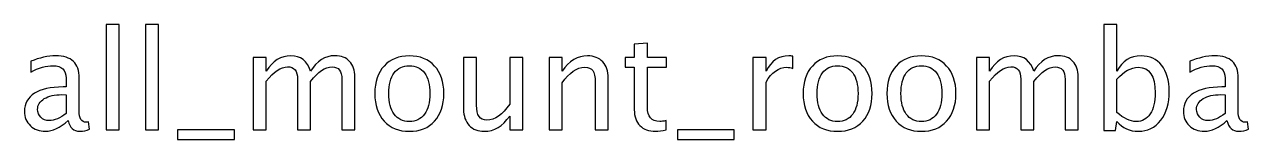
# Model space of a CAD drawing. Header units: centimetres. Extents: x -40.5 to 39, y -42 to 42.1.
# Drawn here: x 2.39 to 25.18, y 39.99 to 42.13 of the extents above; entities that cross this region are included whole.
import ezdxf

# ---------------------------------------------------------------- set-up
doc = ezdxf.new("R2010")
doc.units = ezdxf.units.CM
doc.header["$MEASUREMENT"] = 0
doc.layers.add('Layer 1', color=7, linetype='Continuous')

msp = doc.modelspace()

# ---------------------------------------------------------------- linework, layer by layer
at = {"layer": 'Layer 1'}
for points, knots in [([(3.91096, 40.17044), (3.91096, 40.17044), (3.91096, 42.12878), (3.91096, 42.12878), (3.91096, 42.12878), (3.91096, 42.12878), (4.1548, 42.12878), (4.1548, 42.12878), (4.1548, 42.12878), (4.1548, 42.12878), (4.1548, 40.17044), (4.1548, 40.17044), (4.1548, 40.17044), (4.1548, 40.17044), (3.91096, 40.17044), (3.91096, 40.17044)], [0, 0, 0, 0, 0.2, 0.2, 0.2, 0.2, 0.4, 0.4, 0.4, 0.4, 0.6, 0.6, 0.6, 0.6, 1, 1, 1, 1]), ([(4.64502, 40.17044), (4.64502, 40.17044), (4.64502, 42.12878), (4.64502, 42.12878), (4.64502, 42.12878), (4.64502, 42.12878), (4.88886, 42.12878), (4.88886, 42.12878), (4.88886, 42.12878), (4.88886, 42.12878), (4.88886, 40.17044), (4.88886, 40.17044), (4.88886, 40.17044), (4.88886, 40.17044), (4.64502, 40.17044), (4.64502, 40.17044)], [0, 0, 0, 0, 0.2, 0.2, 0.2, 0.2, 0.4, 0.4, 0.4, 0.4, 0.6, 0.6, 0.6, 0.6, 1, 1, 1, 1]), ([(22.48555, 40.1552), (22.48555, 40.1552), (22.48555, 42.12878), (22.48555, 42.12878), (22.48555, 42.12878), (22.48555, 42.12878), (22.72939, 42.12878), (22.72939, 42.12878), (22.72939, 42.12878), (22.72939, 42.12878), (22.72939, 41.26222), (22.72939, 41.26222), (22.72939, 41.26222), (22.8293, 41.4506), (22.97958, 41.54458), (23.17982, 41.54458), (23.17982, 41.54458), (23.34195, 41.54458), (23.46938, 41.48574), (23.56251, 41.36763), (23.56251, 41.36763), (23.65564, 41.24952), (23.70221, 41.08823), (23.70221, 40.88376), (23.70221, 40.88376), (23.70221, 40.66108), (23.64929, 40.48117), (23.54388, 40.34485), (23.54388, 40.34485), (23.43847, 40.20812), (23.29962, 40.13996), (23.12775, 40.13996), (23.12775, 40.13996), (22.96815, 40.13996), (22.83522, 40.20092), (22.72939, 40.32326), (22.72939, 40.32326), (22.72939, 40.32326), (22.69976, 40.1552), (22.69976, 40.1552), (22.69976, 40.1552), (22.69976, 40.1552), (22.48555, 40.1552), (22.48555, 40.1552)], [0, 0, 0, 0, 0.08333333, 0.08333333, 0.08333333, 0.08333333, 0.16666667, 0.16666667, 0.16666667, 0.16666667, 0.25, 0.25, 0.25, 0.25, 0.33333333, 0.33333333, 0.33333333, 0.33333333, 0.41666667, 0.41666667, 0.41666667, 0.41666667, 0.5, 0.5, 0.5, 0.5, 0.58333333, 0.58333333, 0.58333333, 0.58333333, 0.66666667, 0.66666667, 0.66666667, 0.66666667, 0.75, 0.75, 0.75, 0.75, 0.83333333, 0.83333333, 0.83333333, 0.83333333, 1, 1, 1, 1]), ([(14.33596, 40.17086), (14.26061, 40.15012), (14.19499, 40.13996), (14.13953, 40.13996), (14.13953, 40.13996), (14.01507, 40.13996), (13.91813, 40.17552), (13.8487, 40.24664), (13.8487, 40.24664), (13.77885, 40.31776), (13.74414, 40.4164), (13.74414, 40.54297), (13.74414, 40.54297), (13.74414, 40.54297), (13.74414, 41.33376), (13.74414, 41.33376), (13.74414, 41.33376), (13.74414, 41.33376), (13.57565, 41.33376), (13.57565, 41.33376), (13.57565, 41.33376), (13.57565, 41.33376), (13.57565, 41.51664), (13.57565, 41.51664), (13.57565, 41.51664), (13.57565, 41.51664), (13.74414, 41.51664), (13.74414, 41.51664), (13.74414, 41.51664), (13.74414, 41.51664), (13.74414, 41.76006), (13.74414, 41.76006), (13.74414, 41.76006), (13.74414, 41.76006), (13.98798, 41.78334), (13.98798, 41.78334), (13.98798, 41.78334), (13.98798, 41.78334), (13.98798, 41.51664), (13.98798, 41.51664), (13.98798, 41.51664), (13.98798, 41.51664), (14.34104, 41.51664), (14.34104, 41.51664), (14.34104, 41.51664), (14.34104, 41.51664), (14.34104, 41.33376), (14.34104, 41.33376), (14.34104, 41.33376), (14.34104, 41.33376), (13.98798, 41.33376), (13.98798, 41.33376), (13.98798, 41.33376), (13.98798, 41.33376), (13.98798, 40.587), (13.98798, 40.587), (13.98798, 40.587), (13.98798, 40.41089), (14.0646, 40.32284), (14.21743, 40.32284), (14.21743, 40.32284), (14.25002, 40.32284), (14.28939, 40.32834), (14.33596, 40.33893), (14.33596, 40.33893), (14.33596, 40.33893), (14.33596, 40.17086), (14.33596, 40.17086)], [0, 0, 0, 0, 0.05555556, 0.05555556, 0.05555556, 0.05555556, 0.11111111, 0.11111111, 0.11111111, 0.11111111, 0.16666667, 0.16666667, 0.16666667, 0.16666667, 0.22222222, 0.22222222, 0.22222222, 0.22222222, 0.27777778, 0.27777778, 0.27777778, 0.27777778, 0.33333333, 0.33333333, 0.33333333, 0.33333333, 0.38888889, 0.38888889, 0.38888889, 0.38888889, 0.44444444, 0.44444444, 0.44444444, 0.44444444, 0.5, 0.5, 0.5, 0.5, 0.55555556, 0.55555556, 0.55555556, 0.55555556, 0.61111111, 0.61111111, 0.61111111, 0.61111111, 0.66666667, 0.66666667, 0.66666667, 0.66666667, 0.72222222, 0.72222222, 0.72222222, 0.72222222, 0.77777778, 0.77777778, 0.77777778, 0.77777778, 0.83333333, 0.83333333, 0.83333333, 0.83333333, 0.88888889, 0.88888889, 0.88888889, 0.88888889, 1, 1, 1, 1]), ([(3.2023, 40.34189), (3.05583, 40.20727), (2.91486, 40.13996), (2.77939, 40.13996), (2.77939, 40.13996), (2.66806, 40.13996), (2.57535, 40.17467), (2.50211, 40.24452), (2.50211, 40.24452), (2.42845, 40.31437), (2.39162, 40.40243), (2.39162, 40.50868), (2.39162, 40.50868), (2.39162, 40.65558), (2.45343, 40.76861), (2.57704, 40.84735), (2.57704, 40.84735), (2.70065, 40.92609), (2.87803, 40.96546), (3.10917, 40.96546), (3.10917, 40.96546), (3.10917, 40.96546), (3.16632, 40.96546), (3.16632, 40.96546), (3.16632, 40.96546), (3.16632, 40.96546), (3.16632, 41.1276), (3.16632, 41.1276), (3.16632, 41.1276), (3.16632, 41.28381), (3.08504, 41.3617), (2.92206, 41.3617), (2.92206, 41.3617), (2.7959, 41.3617), (2.6579, 41.32191), (2.50846, 41.24232), (2.50846, 41.24232), (2.50846, 41.24232), (2.50846, 41.44298), (2.50846, 41.44298), (2.50846, 41.44298), (2.67271, 41.51071), (2.82765, 41.54458), (2.97286, 41.54458), (2.97286, 41.54458), (3.12229, 41.54458), (3.23278, 41.51071), (3.30348, 41.44256), (3.30348, 41.44256), (3.3746, 41.3744), (3.41016, 41.26941), (3.41016, 41.1276), (3.41016, 41.1276), (3.41016, 41.1276), (3.41016, 40.51927), (3.41016, 40.51927), (3.41016, 40.51927), (3.41016, 40.37999), (3.45292, 40.31014), (3.53885, 40.31014), (3.53885, 40.31014), (3.54944, 40.31014), (3.5651, 40.31183), (3.58584, 40.31522), (3.58584, 40.31522), (3.58584, 40.31522), (3.6032, 40.17975), (3.6032, 40.17975), (3.6032, 40.17975), (3.54774, 40.15308), (3.48678, 40.13996), (3.4199, 40.13996), (3.4199, 40.13996), (3.30602, 40.13996), (3.23363, 40.20727), (3.2023, 40.34189)], [0, 0, 0, 0, 0.05, 0.05, 0.05, 0.05, 0.1, 0.1, 0.1, 0.1, 0.15, 0.15, 0.15, 0.15, 0.2, 0.2, 0.2, 0.2, 0.25, 0.25, 0.25, 0.25, 0.3, 0.3, 0.3, 0.3, 0.35, 0.35, 0.35, 0.35, 0.4, 0.4, 0.4, 0.4, 0.45, 0.45, 0.45, 0.45, 0.5, 0.5, 0.5, 0.5, 0.55, 0.55, 0.55, 0.55, 0.6, 0.6, 0.6, 0.6, 0.65, 0.65, 0.65, 0.65, 0.7, 0.7, 0.7, 0.7, 0.75, 0.75, 0.75, 0.75, 0.8, 0.8, 0.8, 0.8, 0.85, 0.85, 0.85, 0.85, 0.9, 0.9, 0.9, 0.9, 1, 1, 1, 1]), ([(6.64908, 40.17044), (6.64908, 40.17044), (6.64908, 41.51664), (6.64908, 41.51664), (6.64908, 41.51664), (6.64908, 41.51664), (6.89292, 41.51664), (6.89292, 41.51664), (6.89292, 41.51664), (6.89292, 41.51664), (6.89292, 41.26222), (6.89292, 41.26222), (6.89292, 41.26222), (7.01188, 41.4506), (7.16428, 41.54458), (7.35097, 41.54458), (7.35097, 41.54458), (7.53088, 41.54458), (7.65323, 41.4506), (7.71842, 41.26222), (7.71842, 41.26222), (7.83399, 41.45229), (7.9847, 41.54712), (8.16969, 41.54712), (8.16969, 41.54712), (8.2878, 41.54712), (8.37967, 41.51241), (8.44528, 41.44256), (8.44528, 41.44256), (8.5109, 41.37271), (8.54392, 41.27492), (8.54392, 41.14919), (8.54392, 41.14919), (8.54392, 41.14919), (8.54392, 40.17044), (8.54392, 40.17044), (8.54392, 40.17044), (8.54392, 40.17044), (8.30008, 40.17044), (8.30008, 40.17044), (8.30008, 40.17044), (8.30008, 40.17044), (8.30008, 41.10897), (8.30008, 41.10897), (8.30008, 41.10897), (8.30008, 41.26222), (8.23912, 41.33884), (8.1172, 41.33884), (8.1172, 41.33884), (7.99062, 41.33884), (7.8577, 41.24952), (7.71842, 41.07045), (7.71842, 41.07045), (7.71842, 41.07045), (7.71842, 40.17044), (7.71842, 40.17044), (7.71842, 40.17044), (7.71842, 40.17044), (7.47458, 40.17044), (7.47458, 40.17044), (7.47458, 40.17044), (7.47458, 40.17044), (7.47458, 41.10982), (7.47458, 41.10982), (7.47458, 41.10982), (7.47458, 41.26433), (7.41277, 41.34138), (7.28874, 41.34138), (7.28874, 41.34138), (7.16555, 41.34138), (7.03347, 41.25163), (6.89292, 41.07172), (6.89292, 41.07172), (6.89292, 41.07172), (6.89292, 40.17044), (6.89292, 40.17044), (6.89292, 40.17044), (6.89292, 40.17044), (6.64908, 40.17044), (6.64908, 40.17044)], [0, 0, 0, 0, 0.04761905, 0.04761905, 0.04761905, 0.04761905, 0.0952381, 0.0952381, 0.0952381, 0.0952381, 0.14285714, 0.14285714, 0.14285714, 0.14285714, 0.19047619, 0.19047619, 0.19047619, 0.19047619, 0.23809524, 0.23809524, 0.23809524, 0.23809524, 0.28571429, 0.28571429, 0.28571429, 0.28571429, 0.33333333, 0.33333333, 0.33333333, 0.33333333, 0.38095238, 0.38095238, 0.38095238, 0.38095238, 0.42857143, 0.42857143, 0.42857143, 0.42857143, 0.47619048, 0.47619048, 0.47619048, 0.47619048, 0.52380952, 0.52380952, 0.52380952, 0.52380952, 0.57142857, 0.57142857, 0.57142857, 0.57142857, 0.61904762, 0.61904762, 0.61904762, 0.61904762, 0.66666667, 0.66666667, 0.66666667, 0.66666667, 0.71428571, 0.71428571, 0.71428571, 0.71428571, 0.76190476, 0.76190476, 0.76190476, 0.76190476, 0.80952381, 0.80952381, 0.80952381, 0.80952381, 0.85714286, 0.85714286, 0.85714286, 0.85714286, 0.9047619, 0.9047619, 0.9047619, 0.9047619, 1, 1, 1, 1]), ([(9.55653, 40.13996), (9.35883, 40.13996), (9.2022, 40.20304), (9.08705, 40.32919), (9.08705, 40.32919), (8.97148, 40.45534), (8.91391, 40.62679), (8.91391, 40.84312), (8.91391, 40.84312), (8.91391, 41.05902), (8.97148, 41.23004), (9.08705, 41.35577), (9.08705, 41.35577), (9.2022, 41.4815), (9.35883, 41.54458), (9.55653, 41.54458), (9.55653, 41.54458), (9.75423, 41.54458), (9.91086, 41.4815), (10.02601, 41.35577), (10.02601, 41.35577), (10.14158, 41.23004), (10.19915, 41.05902), (10.19915, 40.84312), (10.19915, 40.84312), (10.19915, 40.62679), (10.14158, 40.45534), (10.02601, 40.32919), (10.02601, 40.32919), (9.91086, 40.20304), (9.75423, 40.13996), (9.55653, 40.13996)], [0, 0, 0, 0, 0.11111111, 0.11111111, 0.11111111, 0.11111111, 0.22222222, 0.22222222, 0.22222222, 0.22222222, 0.33333333, 0.33333333, 0.33333333, 0.33333333, 0.44444444, 0.44444444, 0.44444444, 0.44444444, 0.55555556, 0.55555556, 0.55555556, 0.55555556, 0.66666667, 0.66666667, 0.66666667, 0.66666667, 0.77777778, 0.77777778, 0.77777778, 0.77777778, 1, 1, 1, 1]), ([(11.42428, 40.17044), (11.42428, 40.17044), (11.42428, 40.42359), (11.42428, 40.42359), (11.42428, 40.42359), (11.29432, 40.23436), (11.13641, 40.13996), (10.95099, 40.13996), (10.95099, 40.13996), (10.83331, 40.13996), (10.73975, 40.17679), (10.67032, 40.25087), (10.67032, 40.25087), (10.60047, 40.32496), (10.56576, 40.42444), (10.56576, 40.55017), (10.56576, 40.55017), (10.56576, 40.55017), (10.56576, 41.51664), (10.56576, 41.51664), (10.56576, 41.51664), (10.56576, 41.51664), (10.8096, 41.51664), (10.8096, 41.51664), (10.8096, 41.51664), (10.8096, 41.51664), (10.8096, 40.62976), (10.8096, 40.62976), (10.8096, 40.62976), (10.8096, 40.52858), (10.82442, 40.45704), (10.85363, 40.4147), (10.85363, 40.4147), (10.88326, 40.37195), (10.93237, 40.35078), (11.00137, 40.35078), (11.00137, 40.35078), (11.15038, 40.35078), (11.29178, 40.44857), (11.42428, 40.64457), (11.42428, 40.64457), (11.42428, 40.64457), (11.42428, 41.51664), (11.42428, 41.51664), (11.42428, 41.51664), (11.42428, 41.51664), (11.66812, 41.51664), (11.66812, 41.51664), (11.66812, 41.51664), (11.66812, 41.51664), (11.66812, 40.17044), (11.66812, 40.17044), (11.66812, 40.17044), (11.66812, 40.17044), (11.42428, 40.17044), (11.42428, 40.17044)], [0, 0, 0, 0, 0.06666667, 0.06666667, 0.06666667, 0.06666667, 0.13333333, 0.13333333, 0.13333333, 0.13333333, 0.2, 0.2, 0.2, 0.2, 0.26666667, 0.26666667, 0.26666667, 0.26666667, 0.33333333, 0.33333333, 0.33333333, 0.33333333, 0.4, 0.4, 0.4, 0.4, 0.46666667, 0.46666667, 0.46666667, 0.46666667, 0.53333333, 0.53333333, 0.53333333, 0.53333333, 0.6, 0.6, 0.6, 0.6, 0.66666667, 0.66666667, 0.66666667, 0.66666667, 0.73333333, 0.73333333, 0.73333333, 0.73333333, 0.8, 0.8, 0.8, 0.8, 0.86666667, 0.86666667, 0.86666667, 0.86666667, 1, 1, 1, 1]), ([(12.15749, 40.17044), (12.15749, 40.17044), (12.15749, 41.51664), (12.15749, 41.51664), (12.15749, 41.51664), (12.15749, 41.51664), (12.40133, 41.51664), (12.40133, 41.51664), (12.40133, 41.51664), (12.40133, 41.51664), (12.40133, 41.26222), (12.40133, 41.26222), (12.40133, 41.26222), (12.53045, 41.4506), (12.68877, 41.54458), (12.87589, 41.54458), (12.87589, 41.54458), (12.99357, 41.54458), (13.08713, 41.50775), (13.15613, 41.43367), (13.15613, 41.43367), (13.22514, 41.36001), (13.25985, 41.26052), (13.25985, 41.13606), (13.25985, 41.13606), (13.25985, 41.13606), (13.25985, 40.17044), (13.25985, 40.17044), (13.25985, 40.17044), (13.25985, 40.17044), (13.01601, 40.17044), (13.01601, 40.17044), (13.01601, 40.17044), (13.01601, 40.17044), (13.01601, 41.05648), (13.01601, 41.05648), (13.01601, 41.05648), (13.01601, 41.15638), (13.00119, 41.2275), (12.97198, 41.26984), (12.97198, 41.26984), (12.94235, 41.31259), (12.89367, 41.33376), (12.82551, 41.33376), (12.82551, 41.33376), (12.67565, 41.33376), (12.53426, 41.23597), (12.40133, 41.04039), (12.40133, 41.04039), (12.40133, 41.04039), (12.40133, 40.17044), (12.40133, 40.17044), (12.40133, 40.17044), (12.40133, 40.17044), (12.15749, 40.17044), (12.15749, 40.17044)], [0, 0, 0, 0, 0.06666667, 0.06666667, 0.06666667, 0.06666667, 0.13333333, 0.13333333, 0.13333333, 0.13333333, 0.2, 0.2, 0.2, 0.2, 0.26666667, 0.26666667, 0.26666667, 0.26666667, 0.33333333, 0.33333333, 0.33333333, 0.33333333, 0.4, 0.4, 0.4, 0.4, 0.46666667, 0.46666667, 0.46666667, 0.46666667, 0.53333333, 0.53333333, 0.53333333, 0.53333333, 0.6, 0.6, 0.6, 0.6, 0.66666667, 0.66666667, 0.66666667, 0.66666667, 0.73333333, 0.73333333, 0.73333333, 0.73333333, 0.8, 0.8, 0.8, 0.8, 0.86666667, 0.86666667, 0.86666667, 0.86666667, 1, 1, 1, 1]), ([(15.95394, 40.17044), (15.95394, 40.17044), (15.95394, 41.51664), (15.95394, 41.51664), (15.95394, 41.51664), (15.95394, 41.51664), (16.19778, 41.51664), (16.19778, 41.51664), (16.19778, 41.51664), (16.19778, 41.51664), (16.19778, 41.26222), (16.19778, 41.26222), (16.19778, 41.26222), (16.29472, 41.4506), (16.43527, 41.54458), (16.61984, 41.54458), (16.61984, 41.54458), (16.64482, 41.54458), (16.67107, 41.54246), (16.69816, 41.53823), (16.69816, 41.53823), (16.69816, 41.53823), (16.69816, 41.31005), (16.69816, 41.31005), (16.69816, 41.31005), (16.65583, 41.32402), (16.61857, 41.33122), (16.5864, 41.33122), (16.5864, 41.33122), (16.43146, 41.33122), (16.30192, 41.23978), (16.19778, 41.05648), (16.19778, 41.05648), (16.19778, 41.05648), (16.19778, 40.17044), (16.19778, 40.17044), (16.19778, 40.17044), (16.19778, 40.17044), (15.95394, 40.17044), (15.95394, 40.17044)], [0, 0, 0, 0, 0.09090909, 0.09090909, 0.09090909, 0.09090909, 0.18181818, 0.18181818, 0.18181818, 0.18181818, 0.27272727, 0.27272727, 0.27272727, 0.27272727, 0.36363636, 0.36363636, 0.36363636, 0.36363636, 0.45454545, 0.45454545, 0.45454545, 0.45454545, 0.54545455, 0.54545455, 0.54545455, 0.54545455, 0.63636364, 0.63636364, 0.63636364, 0.63636364, 0.72727273, 0.72727273, 0.72727273, 0.72727273, 0.81818182, 0.81818182, 0.81818182, 0.81818182, 1, 1, 1, 1]), ([(17.52916, 40.13996), (17.33146, 40.13996), (17.17483, 40.20304), (17.05968, 40.32919), (17.05968, 40.32919), (16.94411, 40.45534), (16.88654, 40.62679), (16.88654, 40.84312), (16.88654, 40.84312), (16.88654, 41.05902), (16.94411, 41.23004), (17.05968, 41.35577), (17.05968, 41.35577), (17.17483, 41.4815), (17.33146, 41.54458), (17.52916, 41.54458), (17.52916, 41.54458), (17.72686, 41.54458), (17.88349, 41.4815), (17.99864, 41.35577), (17.99864, 41.35577), (18.11421, 41.23004), (18.17178, 41.05902), (18.17178, 40.84312), (18.17178, 40.84312), (18.17178, 40.62679), (18.11421, 40.45534), (17.99864, 40.32919), (17.99864, 40.32919), (17.88349, 40.20304), (17.72686, 40.13996), (17.52916, 40.13996)], [0, 0, 0, 0, 0.11111111, 0.11111111, 0.11111111, 0.11111111, 0.22222222, 0.22222222, 0.22222222, 0.22222222, 0.33333333, 0.33333333, 0.33333333, 0.33333333, 0.44444444, 0.44444444, 0.44444444, 0.44444444, 0.55555556, 0.55555556, 0.55555556, 0.55555556, 0.66666667, 0.66666667, 0.66666667, 0.66666667, 0.77777778, 0.77777778, 0.77777778, 0.77777778, 1, 1, 1, 1]), ([(19.08957, 40.13996), (18.89187, 40.13996), (18.73524, 40.20304), (18.62009, 40.32919), (18.62009, 40.32919), (18.50452, 40.45534), (18.44695, 40.62679), (18.44695, 40.84312), (18.44695, 40.84312), (18.44695, 41.05902), (18.50452, 41.23004), (18.62009, 41.35577), (18.62009, 41.35577), (18.73524, 41.4815), (18.89187, 41.54458), (19.08957, 41.54458), (19.08957, 41.54458), (19.28727, 41.54458), (19.4439, 41.4815), (19.55905, 41.35577), (19.55905, 41.35577), (19.67462, 41.23004), (19.73219, 41.05902), (19.73219, 40.84312), (19.73219, 40.84312), (19.73219, 40.62679), (19.67462, 40.45534), (19.55905, 40.32919), (19.55905, 40.32919), (19.4439, 40.20304), (19.28727, 40.13996), (19.08957, 40.13996)], [0, 0, 0, 0, 0.11111111, 0.11111111, 0.11111111, 0.11111111, 0.22222222, 0.22222222, 0.22222222, 0.22222222, 0.33333333, 0.33333333, 0.33333333, 0.33333333, 0.44444444, 0.44444444, 0.44444444, 0.44444444, 0.55555556, 0.55555556, 0.55555556, 0.55555556, 0.66666667, 0.66666667, 0.66666667, 0.66666667, 0.77777778, 0.77777778, 0.77777778, 0.77777778, 1, 1, 1, 1]), ([(20.11404, 40.17044), (20.11404, 40.17044), (20.11404, 41.51664), (20.11404, 41.51664), (20.11404, 41.51664), (20.11404, 41.51664), (20.35788, 41.51664), (20.35788, 41.51664), (20.35788, 41.51664), (20.35788, 41.51664), (20.35788, 41.26222), (20.35788, 41.26222), (20.35788, 41.26222), (20.47684, 41.4506), (20.62924, 41.54458), (20.81593, 41.54458), (20.81593, 41.54458), (20.99584, 41.54458), (21.11819, 41.4506), (21.18338, 41.26222), (21.18338, 41.26222), (21.29895, 41.45229), (21.44966, 41.54712), (21.63465, 41.54712), (21.63465, 41.54712), (21.75276, 41.54712), (21.84463, 41.51241), (21.91024, 41.44256), (21.91024, 41.44256), (21.97586, 41.37271), (22.00888, 41.27492), (22.00888, 41.14919), (22.00888, 41.14919), (22.00888, 41.14919), (22.00888, 40.17044), (22.00888, 40.17044), (22.00888, 40.17044), (22.00888, 40.17044), (21.76504, 40.17044), (21.76504, 40.17044), (21.76504, 40.17044), (21.76504, 40.17044), (21.76504, 41.10897), (21.76504, 41.10897), (21.76504, 41.10897), (21.76504, 41.26222), (21.70408, 41.33884), (21.58216, 41.33884), (21.58216, 41.33884), (21.45558, 41.33884), (21.32266, 41.24952), (21.18338, 41.07045), (21.18338, 41.07045), (21.18338, 41.07045), (21.18338, 40.17044), (21.18338, 40.17044), (21.18338, 40.17044), (21.18338, 40.17044), (20.93954, 40.17044), (20.93954, 40.17044), (20.93954, 40.17044), (20.93954, 40.17044), (20.93954, 41.10982), (20.93954, 41.10982), (20.93954, 41.10982), (20.93954, 41.26433), (20.87773, 41.34138), (20.7537, 41.34138), (20.7537, 41.34138), (20.63051, 41.34138), (20.49843, 41.25163), (20.35788, 41.07172), (20.35788, 41.07172), (20.35788, 41.07172), (20.35788, 40.17044), (20.35788, 40.17044), (20.35788, 40.17044), (20.35788, 40.17044), (20.11404, 40.17044), (20.11404, 40.17044)], [0, 0, 0, 0, 0.04761905, 0.04761905, 0.04761905, 0.04761905, 0.0952381, 0.0952381, 0.0952381, 0.0952381, 0.14285714, 0.14285714, 0.14285714, 0.14285714, 0.19047619, 0.19047619, 0.19047619, 0.19047619, 0.23809524, 0.23809524, 0.23809524, 0.23809524, 0.28571429, 0.28571429, 0.28571429, 0.28571429, 0.33333333, 0.33333333, 0.33333333, 0.33333333, 0.38095238, 0.38095238, 0.38095238, 0.38095238, 0.42857143, 0.42857143, 0.42857143, 0.42857143, 0.47619048, 0.47619048, 0.47619048, 0.47619048, 0.52380952, 0.52380952, 0.52380952, 0.52380952, 0.57142857, 0.57142857, 0.57142857, 0.57142857, 0.61904762, 0.61904762, 0.61904762, 0.61904762, 0.66666667, 0.66666667, 0.66666667, 0.66666667, 0.71428571, 0.71428571, 0.71428571, 0.71428571, 0.76190476, 0.76190476, 0.76190476, 0.76190476, 0.80952381, 0.80952381, 0.80952381, 0.80952381, 0.85714286, 0.85714286, 0.85714286, 0.85714286, 0.9047619, 0.9047619, 0.9047619, 0.9047619, 1, 1, 1, 1]), ([(24.7779, 40.34189), (24.63143, 40.20727), (24.49046, 40.13996), (24.35499, 40.13996), (24.35499, 40.13996), (24.24366, 40.13996), (24.15095, 40.17467), (24.07771, 40.24452), (24.07771, 40.24452), (24.00405, 40.31437), (23.96722, 40.40243), (23.96722, 40.50868), (23.96722, 40.50868), (23.96722, 40.65558), (24.02903, 40.76861), (24.15264, 40.84735), (24.15264, 40.84735), (24.27625, 40.92609), (24.45363, 40.96546), (24.68477, 40.96546), (24.68477, 40.96546), (24.68477, 40.96546), (24.74192, 40.96546), (24.74192, 40.96546), (24.74192, 40.96546), (24.74192, 40.96546), (24.74192, 41.1276), (24.74192, 41.1276), (24.74192, 41.1276), (24.74192, 41.28381), (24.66064, 41.3617), (24.49766, 41.3617), (24.49766, 41.3617), (24.3715, 41.3617), (24.2335, 41.32191), (24.08406, 41.24232), (24.08406, 41.24232), (24.08406, 41.24232), (24.08406, 41.44298), (24.08406, 41.44298), (24.08406, 41.44298), (24.24831, 41.51071), (24.40325, 41.54458), (24.54846, 41.54458), (24.54846, 41.54458), (24.69789, 41.54458), (24.80838, 41.51071), (24.87908, 41.44256), (24.87908, 41.44256), (24.9502, 41.3744), (24.98576, 41.26941), (24.98576, 41.1276), (24.98576, 41.1276), (24.98576, 41.1276), (24.98576, 40.51927), (24.98576, 40.51927), (24.98576, 40.51927), (24.98576, 40.37999), (25.02852, 40.31014), (25.11445, 40.31014), (25.11445, 40.31014), (25.12504, 40.31014), (25.1407, 40.31183), (25.16144, 40.31522), (25.16144, 40.31522), (25.16144, 40.31522), (25.1788, 40.17975), (25.1788, 40.17975), (25.1788, 40.17975), (25.12334, 40.15308), (25.06238, 40.13996), (24.9955, 40.13996), (24.9955, 40.13996), (24.88162, 40.13996), (24.80923, 40.20727), (24.7779, 40.34189)], [0, 0, 0, 0, 0.05, 0.05, 0.05, 0.05, 0.1, 0.1, 0.1, 0.1, 0.15, 0.15, 0.15, 0.15, 0.2, 0.2, 0.2, 0.2, 0.25, 0.25, 0.25, 0.25, 0.3, 0.3, 0.3, 0.3, 0.35, 0.35, 0.35, 0.35, 0.4, 0.4, 0.4, 0.4, 0.45, 0.45, 0.45, 0.45, 0.5, 0.5, 0.5, 0.5, 0.55, 0.55, 0.55, 0.55, 0.6, 0.6, 0.6, 0.6, 0.65, 0.65, 0.65, 0.65, 0.7, 0.7, 0.7, 0.7, 0.75, 0.75, 0.75, 0.75, 0.8, 0.8, 0.8, 0.8, 0.85, 0.85, 0.85, 0.85, 0.9, 0.9, 0.9, 0.9, 1, 1, 1, 1]), ([(9.55611, 40.32284), (9.67676, 40.32284), (9.77074, 40.36814), (9.83762, 40.45915), (9.83762, 40.45915), (9.90409, 40.54975), (9.93753, 40.67802), (9.93753, 40.84312), (9.93753, 40.84312), (9.93753, 41.00779), (9.90409, 41.13564), (9.83762, 41.22623), (9.83762, 41.22623), (9.77074, 41.3164), (9.67676, 41.3617), (9.55611, 41.3617), (9.55611, 41.3617), (9.43503, 41.3617), (9.34105, 41.3164), (9.27501, 41.22623), (9.27501, 41.22623), (9.20855, 41.13564), (9.17553, 41.00779), (9.17553, 40.84312), (9.17553, 40.84312), (9.17553, 40.67802), (9.20855, 40.54975), (9.27501, 40.45915), (9.27501, 40.45915), (9.34105, 40.36814), (9.43503, 40.32284), (9.55611, 40.32284)], [0, 0, 0, 0, 0.11111111, 0.11111111, 0.11111111, 0.11111111, 0.22222222, 0.22222222, 0.22222222, 0.22222222, 0.33333333, 0.33333333, 0.33333333, 0.33333333, 0.44444444, 0.44444444, 0.44444444, 0.44444444, 0.55555556, 0.55555556, 0.55555556, 0.55555556, 0.66666667, 0.66666667, 0.66666667, 0.66666667, 0.77777778, 0.77777778, 0.77777778, 0.77777778, 1, 1, 1, 1]), ([(17.52874, 40.32284), (17.64939, 40.32284), (17.74337, 40.36814), (17.81025, 40.45915), (17.81025, 40.45915), (17.87672, 40.54975), (17.91016, 40.67802), (17.91016, 40.84312), (17.91016, 40.84312), (17.91016, 41.00779), (17.87672, 41.13564), (17.81025, 41.22623), (17.81025, 41.22623), (17.74337, 41.3164), (17.64939, 41.3617), (17.52874, 41.3617), (17.52874, 41.3617), (17.40766, 41.3617), (17.31368, 41.3164), (17.24764, 41.22623), (17.24764, 41.22623), (17.18118, 41.13564), (17.14816, 41.00779), (17.14816, 40.84312), (17.14816, 40.84312), (17.14816, 40.67802), (17.18118, 40.54975), (17.24764, 40.45915), (17.24764, 40.45915), (17.31368, 40.36814), (17.40766, 40.32284), (17.52874, 40.32284)], [0, 0, 0, 0, 0.11111111, 0.11111111, 0.11111111, 0.11111111, 0.22222222, 0.22222222, 0.22222222, 0.22222222, 0.33333333, 0.33333333, 0.33333333, 0.33333333, 0.44444444, 0.44444444, 0.44444444, 0.44444444, 0.55555556, 0.55555556, 0.55555556, 0.55555556, 0.66666667, 0.66666667, 0.66666667, 0.66666667, 0.77777778, 0.77777778, 0.77777778, 0.77777778, 1, 1, 1, 1]), ([(19.08915, 40.32284), (19.2098, 40.32284), (19.30378, 40.36814), (19.37066, 40.45915), (19.37066, 40.45915), (19.43713, 40.54975), (19.47057, 40.67802), (19.47057, 40.84312), (19.47057, 40.84312), (19.47057, 41.00779), (19.43713, 41.13564), (19.37066, 41.22623), (19.37066, 41.22623), (19.30378, 41.3164), (19.2098, 41.3617), (19.08915, 41.3617), (19.08915, 41.3617), (18.96807, 41.3617), (18.87409, 41.3164), (18.80805, 41.22623), (18.80805, 41.22623), (18.74159, 41.13564), (18.70857, 41.00779), (18.70857, 40.84312), (18.70857, 40.84312), (18.70857, 40.67802), (18.74159, 40.54975), (18.80805, 40.45915), (18.80805, 40.45915), (18.87409, 40.36814), (18.96807, 40.32284), (19.08915, 40.32284)], [0, 0, 0, 0, 0.11111111, 0.11111111, 0.11111111, 0.11111111, 0.22222222, 0.22222222, 0.22222222, 0.22222222, 0.33333333, 0.33333333, 0.33333333, 0.33333333, 0.44444444, 0.44444444, 0.44444444, 0.44444444, 0.55555556, 0.55555556, 0.55555556, 0.55555556, 0.66666667, 0.66666667, 0.66666667, 0.66666667, 0.77777778, 0.77777778, 0.77777778, 0.77777778, 1, 1, 1, 1]), ([(22.72939, 40.49133), (22.85512, 40.37914), (22.97492, 40.32284), (23.0888, 40.32284), (23.0888, 40.32284), (23.20098, 40.32284), (23.28777, 40.36983), (23.34873, 40.46339), (23.34873, 40.46339), (23.41011, 40.55694), (23.44059, 40.6886), (23.44059, 40.85878), (23.44059, 40.85878), (23.44059, 41.17374), (23.33645, 41.33122), (23.12817, 41.33122), (23.12817, 41.33122), (22.99186, 41.33122), (22.85893, 41.25756), (22.72939, 41.10982), (22.72939, 41.10982), (22.72939, 41.10982), (22.72939, 40.49133), (22.72939, 40.49133)], [0, 0, 0, 0, 0.14285714, 0.14285714, 0.14285714, 0.14285714, 0.28571429, 0.28571429, 0.28571429, 0.28571429, 0.42857143, 0.42857143, 0.42857143, 0.42857143, 0.57142857, 0.57142857, 0.57142857, 0.57142857, 0.71428571, 0.71428571, 0.71428571, 0.71428571, 1, 1, 1, 1]), ([(3.16632, 40.47482), (3.16632, 40.47482), (3.16632, 40.82068), (3.16632, 40.82068), (3.16632, 40.82068), (3.16632, 40.82068), (3.088, 40.82322), (3.088, 40.82322), (3.088, 40.82322), (2.95254, 40.82322), (2.84332, 40.79824), (2.75992, 40.74829), (2.75992, 40.74829), (2.67695, 40.69791), (2.63546, 40.63145), (2.63546, 40.54848), (2.63546, 40.54848), (2.63546, 40.49048), (2.6562, 40.44137), (2.69727, 40.40116), (2.69727, 40.40116), (2.73875, 40.36094), (2.78913, 40.34062), (2.84882, 40.34062), (2.84882, 40.34062), (2.95042, 40.34062), (3.05625, 40.38549), (3.16632, 40.47482)], [0, 0, 0, 0, 0.125, 0.125, 0.125, 0.125, 0.25, 0.25, 0.25, 0.25, 0.375, 0.375, 0.375, 0.375, 0.5, 0.5, 0.5, 0.5, 0.625, 0.625, 0.625, 0.625, 0.75, 0.75, 0.75, 0.75, 1, 1, 1, 1]), ([(24.74192, 40.47482), (24.74192, 40.47482), (24.74192, 40.82068), (24.74192, 40.82068), (24.74192, 40.82068), (24.74192, 40.82068), (24.6636, 40.82322), (24.6636, 40.82322), (24.6636, 40.82322), (24.52814, 40.82322), (24.41892, 40.79824), (24.33552, 40.74829), (24.33552, 40.74829), (24.25255, 40.69791), (24.21106, 40.63145), (24.21106, 40.54848), (24.21106, 40.54848), (24.21106, 40.49048), (24.2318, 40.44137), (24.27287, 40.40116), (24.27287, 40.40116), (24.31435, 40.36094), (24.36473, 40.34062), (24.42442, 40.34062), (24.42442, 40.34062), (24.52602, 40.34062), (24.63185, 40.38549), (24.74192, 40.47482)], [0, 0, 0, 0, 0.125, 0.125, 0.125, 0.125, 0.25, 0.25, 0.25, 0.25, 0.375, 0.375, 0.375, 0.375, 0.5, 0.5, 0.5, 0.5, 0.625, 0.625, 0.625, 0.625, 0.75, 0.75, 0.75, 0.75, 1, 1, 1, 1]), ([(5.24192, 39.98756), (5.24192, 39.98756), (5.24192, 40.17044), (5.24192, 40.17044), (5.24192, 40.17044), (5.24192, 40.17044), (6.29856, 40.17044), (6.29856, 40.17044), (6.29856, 40.17044), (6.29856, 40.17044), (6.29856, 39.98756), (6.29856, 39.98756), (6.29856, 39.98756), (6.29856, 39.98756), (5.24192, 39.98756), (5.24192, 39.98756)], [0, 0, 0, 0, 0.2, 0.2, 0.2, 0.2, 0.4, 0.4, 0.4, 0.4, 0.6, 0.6, 0.6, 0.6, 1, 1, 1, 1]), ([(14.54678, 39.98756), (14.54678, 39.98756), (14.54678, 40.17044), (14.54678, 40.17044), (14.54678, 40.17044), (14.54678, 40.17044), (15.60342, 40.17044), (15.60342, 40.17044), (15.60342, 40.17044), (15.60342, 40.17044), (15.60342, 39.98756), (15.60342, 39.98756), (15.60342, 39.98756), (15.60342, 39.98756), (14.54678, 39.98756), (14.54678, 39.98756)], [0, 0, 0, 0, 0.2, 0.2, 0.2, 0.2, 0.4, 0.4, 0.4, 0.4, 0.6, 0.6, 0.6, 0.6, 1, 1, 1, 1])]:
    msp.add_open_spline(points, degree=3, knots=knots, dxfattribs=at)

doc.saveas('drawing.dxf')
